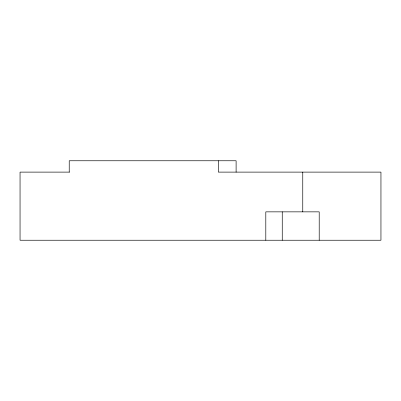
<?xml version="1.0" encoding="UTF-8"?>
<svg xmlns="http://www.w3.org/2000/svg" width="401" height="401" viewBox="0 0 401 401"><rect width="100%" height="100%" fill="white"/><g stroke="black" fill="none" stroke-linecap="round" stroke-linejoin="round"><path stroke-width="0.6" d="M69.533 172.114L20.05 172.114L20.05 240.239L380.95 240.239L380.95 172.114L218.324 172.114L218.324 160.761M319.211 240.239L319.211 211.853L265.803 211.853L265.803 240.239M302.76 172.114L302.76 211.853M282.254 211.853L282.254 240.239M236.109 172.114L236.109 160.761L69.228 160.761L69.228 172.114"/></g></svg>
